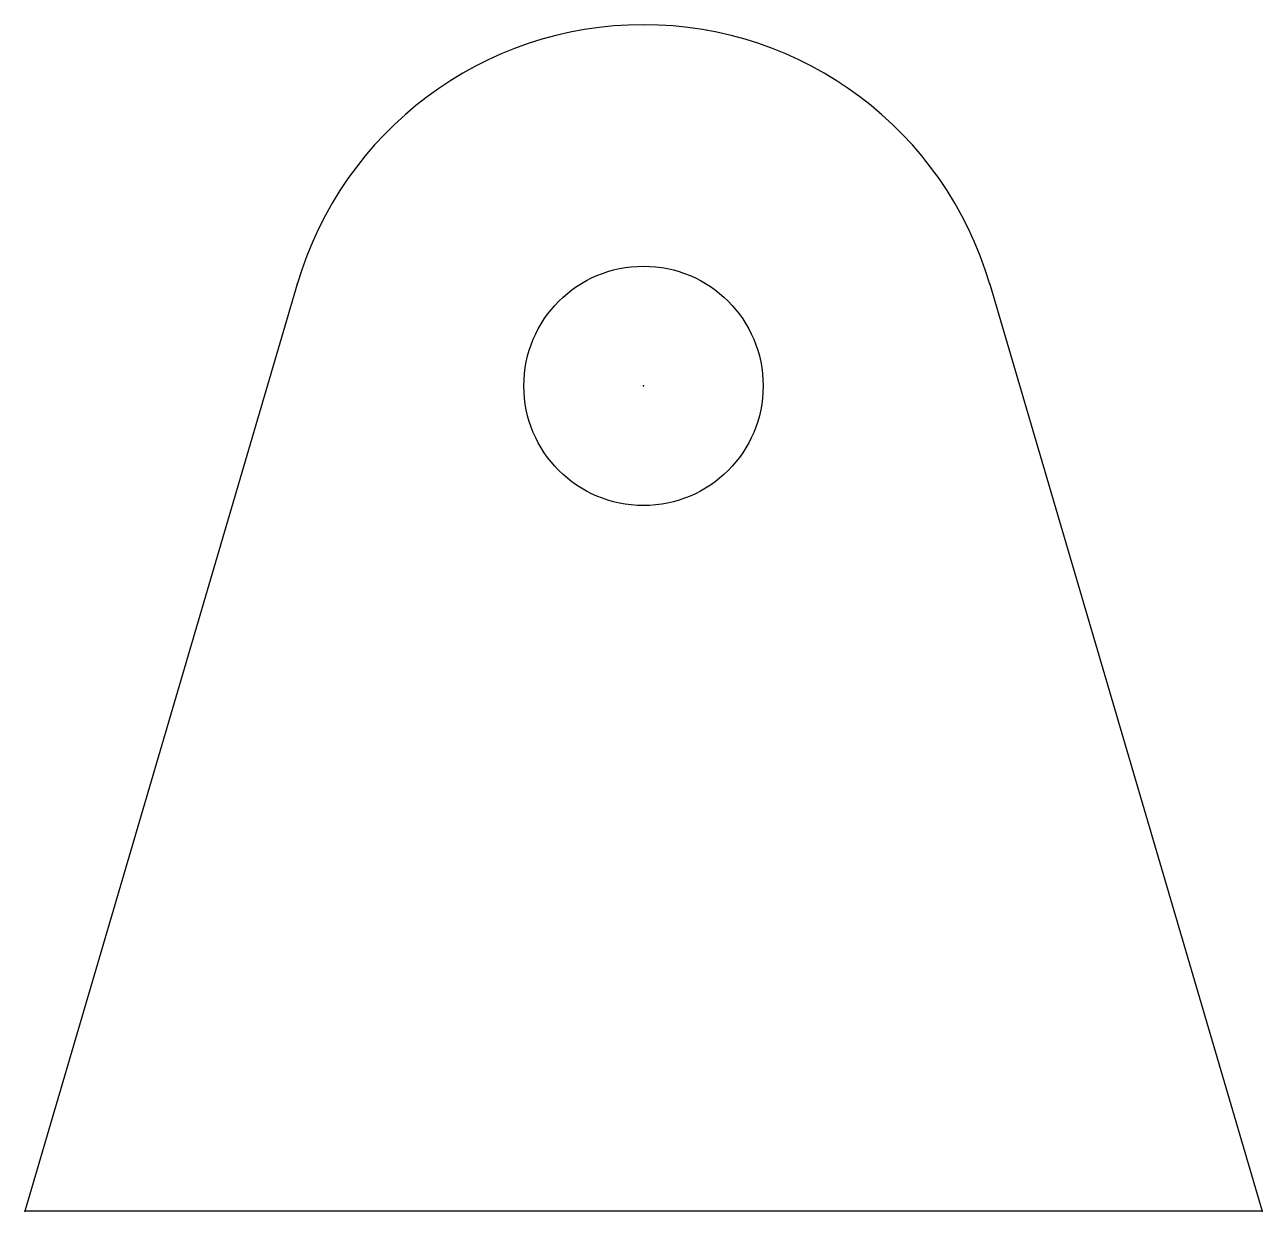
# Model space of a CAD drawing. Header units: metres. Extents: x -0.75 to 0.75, y -1 to 0.44.
import ezdxf

# ---------------------------------------------------------------- set-up
doc = ezdxf.new("R2010")
doc.units = ezdxf.units.M

msp = doc.modelspace()

# ---------------------------------------------------------------- linework, layer by layer
at = {"layer": '1', "color": 0}
for p, q in [((-0.4197, 0.1234), (-0.75, -1)), ((0.4197, 0.1234), (0.75, -1)), ((0.75, -1), (-0.75, -1))]:
    msp.add_line(p, q, dxfattribs=at)
msp.add_circle((0, 0), 0.145, dxfattribs=at)
msp.add_arc((0, 0), 0.4375, 16.3826, 163.6174, dxfattribs=at)
for p in [(-0.4197, 0.1234), (0.4197, 0.1234), (0, 0), (-0.75, -1), (0.75, -1)]:
    msp.add_point(p, dxfattribs=at)

doc.saveas('drawing.dxf')
